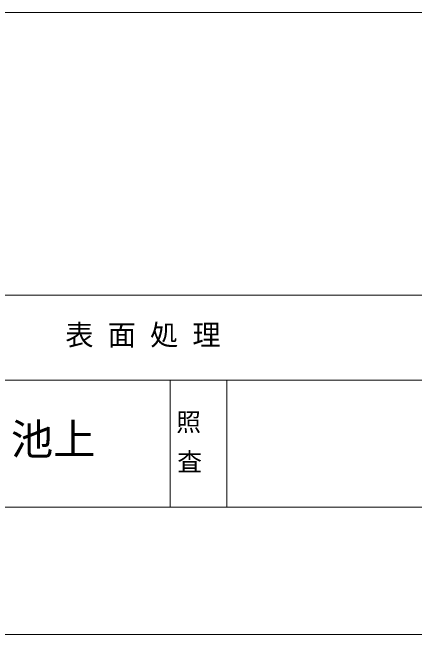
# Model space of a CAD drawing. Units: millimetres, scale not verified. Extents: x -1055 to 203, y -143 to 143.
# Drawn here: x 114.83 to 143.28, y -138 to -94 of the extents above; entities that cross this region are included whole.
import ezdxf
from ezdxf.enums import TextEntityAlignment as Align

# ---------------------------------------------------------------- set-up
doc = ezdxf.new("R2010")
doc.units = ezdxf.units.MM
doc.header["$LTSCALE"] = 0.5
for name, color, linetype, lineweight in [('0-3_図面_FORMAT$03_TEXT', 7, 'Continuous', 18), ('0-6_図面_FORMAT$01_WAKU$OUT_LINE', 6, 'Continuous', 18), ('0-7_図面_FORMAT$01_WAKU$SUB_LINE', 7, 'Continuous', 18), ('0-8_DIMENSION_LINES$03_LINES', 7, 'Continuous', 18)]:
    doc.layers.add(name, color=color, linetype=linetype, lineweight=lineweight)
doc.styles.add('ＭＳ ゴシック', font='')
doc.styles.get('ＭＳ ゴシック').set_extended_font_data('MS Gothic')

# ---------------------------------------------------------------- blocks, each defined once
blk = doc.blocks.new('_X46')
at = {"layer": '0-3_図面_FORMAT$03_TEXT', "style": 'ＭＳ ゴシック'}
for s, p in [('照', (1112.836, 692.002)), ('査', (1112.987, 686.38))]:
    blk.add_text(s, height=2.566, dxfattribs=at).set_placement(p, align=Align.BOTTOM_LEFT)

msp = doc.modelspace()

# ---------------------------------------------------------------- linework, layer by layer
at = {"layer": '0-6_図面_FORMAT$01_WAKU$OUT_LINE'}
for p, q in [((198, -114), (-198, -114)), ((198, -120), (-78, -120)), ((-198, -138), (198, -138))]:
    msp.add_line(p, q, dxfattribs=at)
at = {"layer": '0-7_図面_FORMAT$01_WAKU$SUB_LINE'}
for p, q in [((126, -120), (126, -129)), ((130, -120), (130, -129)), ((12, -129), (144, -129))]:
    msp.add_line(p, q, dxfattribs=at)
at = {"layer": '0-8_DIMENSION_LINES$03_LINES'}
msp.add_line((-166, -94), (164, -94), dxfattribs=at)

# ---------------------------------------------------------------- block references
at = {"layer": '0-3_図面_FORMAT$03_TEXT', "xscale": 0.5, "yscale": 0.5}
msp.add_blockref('_X46', (-430, -470), dxfattribs=at)

# ---------------------------------------------------------------- texts
at = {"layer": '0-3_図面_FORMAT$03_TEXT', "style": 'ＭＳ ゴシック'}
for s, height, p in [('表 面 処 理', 1.466, (118.573, -117.9799)), ('池上', 2.199, (114.7187, -125.9459))]:
    msp.add_text(s, height=height, dxfattribs=at).set_placement(p, align=Align.BOTTOM_LEFT)

doc.saveas('drawing.dxf')
